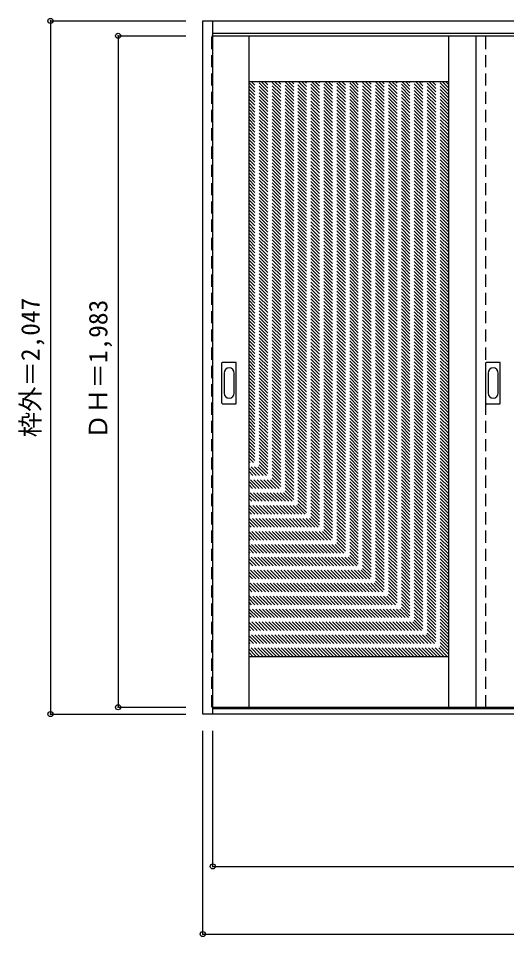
# Model space of a CAD drawing. Units: millimetres, scale not verified. Extents: x -1733 to 1243, y -1640 to 1072.
# Drawn here: x -1733 to -291, y -1640 to 1072 of the extents above; entities that cross this region are included whole.
import ezdxf
from ezdxf.enums import TextEntityAlignment as Align

# ---------------------------------------------------------------- set-up
doc = ezdxf.new("R2010")
doc.units = ezdxf.units.MM
doc.header["$LTSCALE"] = 30
doc.header["$PDMODE"] = 32
doc.header["$PDSIZE"] = 15
doc.linetypes.add('DASHED1', pattern=[1.8, 1.2, -0.6])
doc.layers.add('0-0', color=4, linetype='DASHED1')
doc.layers.add('0-1_寸法', color=7, linetype='Continuous')
doc.styles.add('ＭＳ ゴシック', font='')
doc.styles.get('ＭＳ ゴシック').set_extended_font_data('MS Gothic')

msp = doc.modelspace()

# ---------------------------------------------------------------- linework, layer by layer
at = {"layer": '0-0', "color": 3, "linetype": 'Continuous'}
for p, q in [((-1188.68, 1064.48), (1235.32, 1064.48)), ((-1188.68, -982.52), (-1188.68, 1064.48)), ((-1158.68, -982.52), (-1158.68, 1064.48)), ((-1158.68, 1028.48), (1205.32, 1028.48)), ((-1158.68, 1020.48), (1205.32, 1020.48)), ((-1051.68, -962.52), (-1051.68, 1020.48)), ((-461.68, -962.52), (-461.68, 1020.48)), ((-381.68, 1020.48), (-381.68, -962.52)), ((-1051.68, 885.48), (-461.68, 885.48)), ((-1131.68, -64.52), (-1131.68, 54.48)), ((-1091.18, 55.98), (-1130.18, 55.98)), ((-1089.68, -64.52), (-1089.68, 54.48)), ((-351.68, -64.52), (-351.68, 54.48)), ((-311.18, 55.98), (-350.18, 55.98)), ((-309.68, -64.52), (-309.68, 54.48)), ((-1130.18, -66.02), (-1091.18, -66.02)), ((-350.18, -66.02), (-311.18, -66.02)), ((-1051.68, -812.52), (-461.68, -812.52)), ((-1158.68, -962.52), (1205.32, -962.52)), ((1205.32, -967.52), (-1158.68, -967.52)), ((1235.32, -982.52), (-1188.68, -982.52))]:
    msp.add_line(p, q, dxfattribs=at)
at = {"layer": '0-0'}
for p, q in [((-1161.68, 1020.48), (-1158.68, 1020.48)), ((-351.68, -962.52), (-351.68, 1020.48)), ((-461.68, 291.9), (-1051.68, 881.9)), ((-461.68, 282), (-1051.68, 872)), ((-461.68, 301.8), (-1045.35, 885.48)), ((-461.68, 311.7), (-1035.45, 885.48)), ((-461.68, 321.6), (-1025.56, 885.48)), ((-461.68, 331.5), (-1015.66, 885.48)), ((-461.68, 341.4), (-1005.76, 885.48)), ((-461.68, 351.3), (-995.86, 885.48)), ((-461.68, 361.2), (-985.96, 885.48)), ((-461.68, 371.1), (-976.06, 885.48)), ((-461.68, 381), (-966.16, 885.48)), ((-461.68, 390.9), (-956.26, 885.48)), ((-461.68, 400.8), (-946.36, 885.48)), ((-461.68, 410.7), (-936.46, 885.48)), ((-461.68, 420.6), (-926.56, 885.48)), ((-461.68, 430.49), (-916.66, 885.48)), ((-461.68, 440.39), (-906.76, 885.48)), ((-461.68, 450.29), (-896.86, 885.48)), ((-461.68, 460.19), (-886.96, 885.48)), ((-461.68, 470.09), (-877.06, 885.48)), ((-461.68, 479.99), (-867.16, 885.48)), ((-461.68, 489.89), (-857.26, 885.48)), ((-461.68, 499.79), (-847.36, 885.48)), ((-461.68, 509.69), (-837.46, 885.48)), ((-461.68, 519.59), (-827.57, 885.48)), ((-461.68, 529.49), (-817.67, 885.48)), ((-461.68, 539.39), (-807.77, 885.48)), ((-461.68, 549.29), (-797.87, 885.48)), ((-461.68, 559.19), (-787.97, 885.48)), ((-461.68, 569.09), (-778.07, 885.48)), ((-461.68, 578.99), (-768.17, 885.48)), ((-461.68, 588.89), (-758.27, 885.48)), ((-461.68, 598.79), (-748.37, 885.48)), ((-461.68, 608.69), (-738.47, 885.48)), ((-461.68, 618.59), (-728.57, 885.48)), ((-461.68, 628.48), (-718.67, 885.48)), ((-461.68, 638.38), (-708.77, 885.48)), ((-461.68, 648.28), (-698.87, 885.48)), ((-461.68, 658.18), (-688.97, 885.48)), ((-461.68, 668.08), (-679.07, 885.48)), ((-461.68, 677.98), (-669.17, 885.48)), ((-461.68, 687.88), (-659.27, 885.48)), ((-461.68, 697.78), (-649.37, 885.48)), ((-461.68, 707.68), (-639.47, 885.48)), ((-461.68, 717.58), (-629.58, 885.48)), ((-461.68, 727.48), (-619.68, 885.48)), ((-461.68, 737.38), (-609.78, 885.48)), ((-461.68, 747.28), (-599.88, 885.48)), ((-461.68, 757.18), (-589.98, 885.48)), ((-461.68, 767.08), (-580.08, 885.48)), ((-461.68, 776.98), (-570.18, 885.48)), ((-461.68, 786.88), (-560.28, 885.48)), ((-461.68, 796.78), (-550.38, 885.48)), ((-461.68, 806.68), (-540.48, 885.48)), ((-461.68, 816.57), (-530.58, 885.48)), ((-461.68, 826.47), (-520.68, 885.48)), ((-461.68, 836.37), (-510.78, 885.48)), ((-461.68, 846.27), (-500.88, 885.48)), ((-461.68, 856.17), (-490.98, 885.48)), ((-461.68, 866.07), (-481.08, 885.48)), ((-461.68, 875.97), (-471.18, 885.48)), ((-461.68, 272.1), (-1051.68, 862.1)), ((-461.68, 262.2), (-1051.68, 852.2)), ((-461.68, 252.3), (-1051.68, 842.3)), ((-461.68, 242.4), (-1051.68, 832.4)), ((-461.68, 232.5), (-1051.68, 822.5)), ((-461.68, 222.61), (-1051.68, 812.61)), ((-461.68, 212.71), (-1051.68, 802.71)), ((-461.68, 202.81), (-1051.68, 792.81)), ((-461.68, 192.91), (-1051.68, 782.91)), ((-461.68, 183.01), (-1051.68, 773.01)), ((-461.68, 173.11), (-1051.68, 763.11)), ((-461.68, 163.21), (-1051.68, 753.21)), ((-461.68, 153.31), (-1051.68, 743.31)), ((-461.68, 143.41), (-1051.68, 733.41)), ((-461.68, 133.51), (-1051.68, 723.51)), ((-461.68, 123.61), (-1051.68, 713.61)), ((-461.68, 113.71), (-1051.68, 703.71)), ((-461.68, 103.81), (-1051.68, 693.81)), ((-461.68, 93.91), (-1051.68, 683.91)), ((-461.68, 84.01), (-1051.68, 674.01)), ((-461.68, 74.11), (-1051.68, 664.11)), ((-461.68, 64.21), (-1051.68, 654.21)), ((-461.68, 54.31), (-1051.68, 644.31)), ((-461.68, 44.41), (-1051.68, 634.41)), ((-461.68, 34.51), (-1051.68, 624.51)), ((-461.68, 24.62), (-1051.68, 614.62)), ((-461.68, 14.72), (-1051.68, 604.72)), ((-461.68, 4.82), (-1051.68, 594.82)), ((-461.68, -5.08), (-1051.68, 584.92)), ((-461.68, -14.98), (-1051.68, 575.02)), ((-461.68, -24.88), (-1051.68, 565.12)), ((-461.68, -34.78), (-1051.68, 555.22)), ((-461.68, -44.68), (-1051.68, 545.32)), ((-461.68, -54.58), (-1051.68, 535.42)), ((-461.68, -64.48), (-1051.68, 525.52)), ((-461.68, -74.38), (-1051.68, 515.62)), ((-461.68, -84.28), (-1051.68, 505.72)), ((-461.68, -94.18), (-1051.68, 495.82)), ((-461.68, -104.08), (-1051.68, 485.92)), ((-461.68, -113.98), (-1051.68, 476.02)), ((-461.68, -123.88), (-1051.68, 466.12)), ((-461.68, -133.78), (-1051.68, 456.22)), ((-461.68, -143.68), (-1051.68, 446.32)), ((-461.68, -153.58), (-1051.68, 436.42)), ((-461.68, -163.48), (-1051.68, 426.52)), ((-461.68, -173.37), (-1051.68, 416.63)), ((-461.68, -183.27), (-1051.68, 406.73)), ((-461.68, -193.17), (-1051.68, 396.83)), ((-461.68, -203.07), (-1051.68, 386.93)), ((-461.68, -212.97), (-1051.68, 377.03)), ((-461.68, -222.87), (-1051.68, 367.13)), ((-461.68, -232.77), (-1051.68, 357.23)), ((-461.68, -242.67), (-1051.68, 347.33)), ((-461.68, -252.57), (-1051.68, 337.43)), ((-461.68, -262.47), (-1051.68, 327.53)), ((-461.68, -272.37), (-1051.68, 317.63)), ((-461.68, -282.27), (-1051.68, 307.73)), ((-461.68, -292.17), (-1051.68, 297.83)), ((-461.68, -302.07), (-1051.68, 287.93)), ((-461.68, -311.97), (-1051.68, 278.03)), ((-461.68, -321.87), (-1051.68, 268.13)), ((-461.68, -331.77), (-1051.68, 258.23)), ((-461.68, -341.67), (-1051.68, 248.33)), ((-461.68, -351.57), (-1051.68, 238.43)), ((-461.68, -361.46), (-1051.68, 228.54)), ((-461.68, -371.36), (-1051.68, 218.64)), ((-461.68, -381.26), (-1051.68, 208.74)), ((-461.68, -391.16), (-1051.68, 198.84)), ((-461.68, -401.06), (-1051.68, 188.94)), ((-461.68, -410.96), (-1051.68, 179.04)), ((-461.68, -420.86), (-1051.68, 169.14)), ((-461.68, -430.76), (-1051.68, 159.24)), ((-461.68, -440.66), (-1051.68, 149.34)), ((-461.68, -450.56), (-1051.68, 139.44)), ((-461.68, -460.46), (-1051.68, 129.54)), ((-461.68, -470.36), (-1051.68, 119.64)), ((-461.68, -480.26), (-1051.68, 109.74)), ((-461.68, -490.16), (-1051.68, 99.84)), ((-461.68, -500.06), (-1051.68, 89.94)), ((-461.68, -509.96), (-1051.68, 80.04)), ((-461.68, -519.86), (-1051.68, 70.14)), ((-461.68, -529.76), (-1051.68, 60.24)), ((-461.68, -539.66), (-1051.68, 50.34)), ((-461.68, -549.56), (-1051.68, 40.44)), ((-461.68, -559.45), (-1051.68, 30.55)), ((-461.68, -569.35), (-1051.68, 20.65)), ((-461.68, -579.25), (-1051.68, 10.75)), ((-461.68, -589.15), (-1051.68, 0.85)), ((-461.68, -599.05), (-1051.68, -9.05)), ((-461.68, -608.95), (-1051.68, -18.95)), ((-461.68, -618.85), (-1051.68, -28.85)), ((-461.68, -628.75), (-1051.68, -38.75)), ((-461.68, -638.65), (-1051.68, -48.65)), ((-461.68, -648.55), (-1051.68, -58.55)), ((-461.68, -658.45), (-1051.68, -68.45)), ((-461.68, -668.35), (-1051.68, -78.35)), ((-461.68, -678.25), (-1051.68, -88.25)), ((-461.68, -688.15), (-1051.68, -98.15)), ((-461.68, -698.05), (-1051.68, -108.05)), ((-461.68, -707.95), (-1051.68, -117.95)), ((-461.68, -717.85), (-1051.68, -127.85)), ((-461.68, -727.75), (-1051.68, -137.75)), ((-461.68, -737.65), (-1051.68, -147.65)), ((-461.68, -747.55), (-1051.68, -157.55)), ((-461.68, -757.44), (-1051.68, -167.44)), ((-461.68, -767.34), (-1051.68, -177.34)), ((-461.68, -777.24), (-1051.68, -187.24)), ((-461.68, -787.14), (-1051.68, -197.14)), ((-461.68, -797.04), (-1051.68, -207.04)), ((-461.68, -806.94), (-1051.68, -216.94)), ((-466, -812.52), (-1051.68, -226.84)), ((-475.9, -812.52), (-1051.68, -236.74)), ((-485.8, -812.52), (-1051.68, -246.64)), ((-495.7, -812.52), (-1051.68, -256.54)), ((-505.6, -812.52), (-1051.68, -266.44)), ((-515.49, -812.52), (-1051.68, -276.34)), ((-525.39, -812.52), (-1051.68, -286.24)), ((-535.29, -812.52), (-1051.68, -296.14)), ((-545.19, -812.52), (-1051.68, -306.04)), ((-555.09, -812.52), (-1051.68, -315.94)), ((-564.99, -812.52), (-1051.68, -325.84)), ((-574.89, -812.52), (-1051.68, -335.74)), ((-584.79, -812.52), (-1051.68, -345.64)), ((-594.69, -812.52), (-1051.68, -355.54)), ((-604.59, -812.52), (-1051.68, -365.43)), ((-614.49, -812.52), (-1051.68, -375.33)), ((-624.39, -812.52), (-1051.68, -385.23)), ((-634.29, -812.52), (-1051.68, -395.13)), ((-644.19, -812.52), (-1051.68, -405.03)), ((-654.09, -812.52), (-1051.68, -414.93)), ((-663.99, -812.52), (-1051.68, -424.83)), ((-673.89, -812.52), (-1051.68, -434.73)), ((-683.79, -812.52), (-1051.68, -444.63)), ((-693.69, -812.52), (-1051.68, -454.53)), ((-703.59, -812.52), (-1051.68, -464.43)), ((-713.48, -812.52), (-1051.68, -474.33)), ((-723.38, -812.52), (-1051.68, -484.23)), ((-733.28, -812.52), (-1051.68, -494.13)), ((-743.18, -812.52), (-1051.68, -504.03)), ((-753.08, -812.52), (-1051.68, -513.93)), ((-762.98, -812.52), (-1051.68, -523.83)), ((-772.88, -812.52), (-1051.68, -533.73)), ((-782.78, -812.52), (-1051.68, -543.63)), ((-792.68, -812.52), (-1051.68, -553.53)), ((-802.58, -812.52), (-1051.68, -563.42)), ((-812.48, -812.52), (-1051.68, -573.32)), ((-822.38, -812.52), (-1051.68, -583.22)), ((-832.28, -812.52), (-1051.68, -593.12)), ((-842.18, -812.52), (-1051.68, -603.02)), ((-852.08, -812.52), (-1051.68, -612.92)), ((-861.98, -812.52), (-1051.68, -622.82)), ((-871.88, -812.52), (-1051.68, -632.72)), ((-881.78, -812.52), (-1051.68, -642.62)), ((-891.68, -812.52), (-1051.68, -652.52)), ((-901.57, -812.52), (-1051.68, -662.42)), ((-911.47, -812.52), (-1051.68, -672.32)), ((-921.37, -812.52), (-1051.68, -682.22)), ((-931.27, -812.52), (-1051.68, -692.12)), ((-941.17, -812.52), (-1051.68, -702.02)), ((-951.07, -812.52), (-1051.68, -711.92)), ((-960.97, -812.52), (-1051.68, -721.82)), ((-970.87, -812.52), (-1051.68, -731.72)), ((-980.77, -812.52), (-1051.68, -741.62)), ((-990.67, -812.52), (-1051.68, -751.51)), ((-1000.57, -812.52), (-1051.68, -761.41)), ((-1010.47, -812.52), (-1051.68, -771.31)), ((-1020.37, -812.52), (-1051.68, -781.21)), ((-1030.27, -812.52), (-1051.68, -791.11)), ((-1040.17, -812.52), (-1051.68, -801.01)), ((-1050.07, -812.52), (-1051.68, -810.91))]:
    msp.add_line(p, q, dxfattribs=at)
at = {"layer": '0-0', "color": 7, "linetype": 'Continuous'}
for p, q in [((-1125.68, 24.58), (-1125.68, -34.62)), ((-1095.68, -34.62), (-1095.68, 24.58)), ((-345.68, 24.58), (-345.68, -34.62)), ((-315.68, -34.62), (-315.68, 24.58))]:
    msp.add_line(p, q, dxfattribs=at)
at = {"layer": '0-0'}
msp.add_lwpolyline([(-1158.68, -962.52), (-1161.68, -962.52), (-1161.68, 1020.48)], dxfattribs=at)
at = {"layer": '0-0', "color": 3, "linetype": 'Continuous'}
for centre, start, end in [((-1130.18, 54.48), 90, 180), ((-1091.18, 54.48), 0, 90), ((-350.18, 54.48), 90, 180), ((-311.18, 54.48), 0, 90), ((-1130.18, -64.52), 180, 270), ((-1091.18, -64.52), 270, 0), ((-350.18, -64.52), 180, 270), ((-311.18, -64.52), 270, 0)]:
    msp.add_arc(centre, 1.5, start, end, dxfattribs=at)
at = {"layer": '0-0', "color": 7, "linetype": 'Continuous'}
for centre, start, end in [((-1110.68, 24.58), 0, 180), ((-330.68, 24.58), 0, 180), ((-1110.68, -34.62), 180, 0), ((-330.68, -34.62), 180, 0)]:
    msp.add_arc(centre, 15, start, end, dxfattribs=at)
at = {"layer": '0-1_寸法', "color": 4}
for p, q in [((-1638.68, 1064.48), (-1238.68, 1064.48)), ((-1438.68, 1020.48), (-1438.68, -962.52)), ((-1438.68, 1020.48), (-1238.68, 1020.48)), ((-1438.68, -962.52), (-1238.68, -962.52)), ((-1188.68, -1632.52), (-1188.68, -1032.52)), ((-1158.68, -1432.52), (-1158.68, -1032.52))]:
    msp.add_line(p, q, dxfattribs=at)
for points in [[(-1638.68, 1064.48), (-1638.68, -982.52), (-1238.68, -982.52)], [(-1188.68, -1632.52), (1235.32, -1632.52), (1235.32, -1032.52)], [(-1158.68, -1432.52), (1205.32, -1432.52), (1205.32, -1032.52)]]:
    msp.add_lwpolyline(points, dxfattribs=at)
at = {"layer": '0-1_寸法'}
for p in [(-1638.68, 1064.48), (-1438.68, 1020.48), (-1638.68, -982.52), (-1438.68, -962.52), (-1158.68, -1432.52), (-1188.68, -1632.52)]:
    msp.add_point(p, dxfattribs=at)

# ---------------------------------------------------------------- texts
at = {"layer": '0-1_寸法', "style": 'ＭＳ ゴシック'}
for s, p in [('枠外＝2,047', (-1653.68, -165.27)), ('ＤＨ＝1,983', (-1453.68, -171.27))]:
    msp.add_text(s, height=54.99, rotation=90, dxfattribs=at).set_placement(p, align=Align.BOTTOM_LEFT)

doc.saveas('drawing.dxf')
